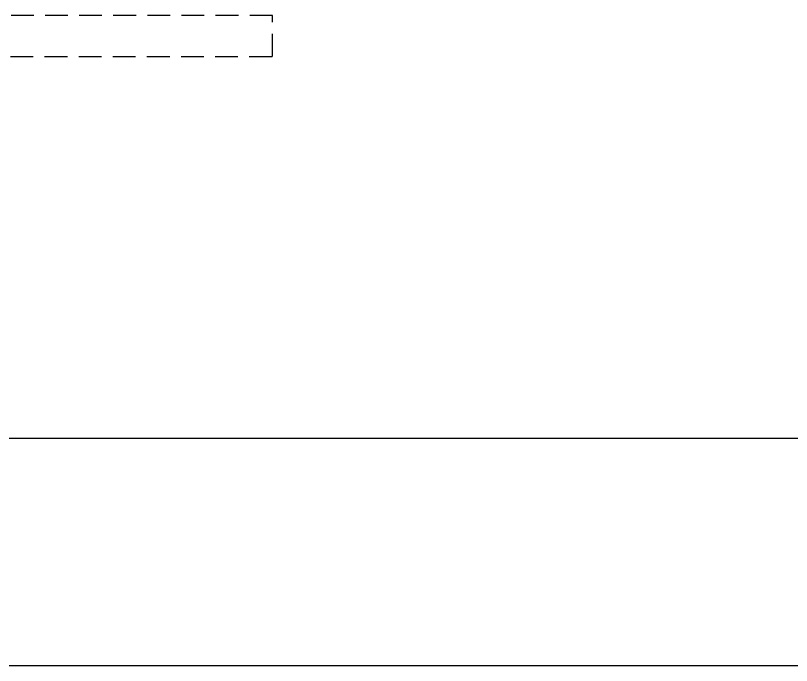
# Model space of a CAD drawing. Header units: millimetres. Extents: x 0 to 340, y 0 to 220.
# Drawn here: x 38.11 to 55.17, y 0 to 14.3 of the extents above; entities that cross this region are included whole.
import ezdxf

# ---------------------------------------------------------------- set-up
doc = ezdxf.new("R2010")
doc.units = ezdxf.units.MM
doc.linetypes.add('DASHED', pattern=[0.75, 0.5, -0.25])
doc.layers.get('0').update_dxf_attribs({"linetype": 'CONTINUOUS'})

msp = doc.modelspace()

# ---------------------------------------------------------------- linework, layer by layer
at = {"linetype": 'DASHED'}
for p, q in [((43.76, 14.3), (20, 14.3)), ((43.76, 13.4), (43.76, 14.3)), ((20, 13.4), (43.76, 13.4))]:
    msp.add_line(p, q, dxfattribs=at)
for p, q in [((5, 5), (335, 5)), ((0, 0), (340, 0))]:
    msp.add_line(p, q)

doc.saveas('drawing.dxf')
